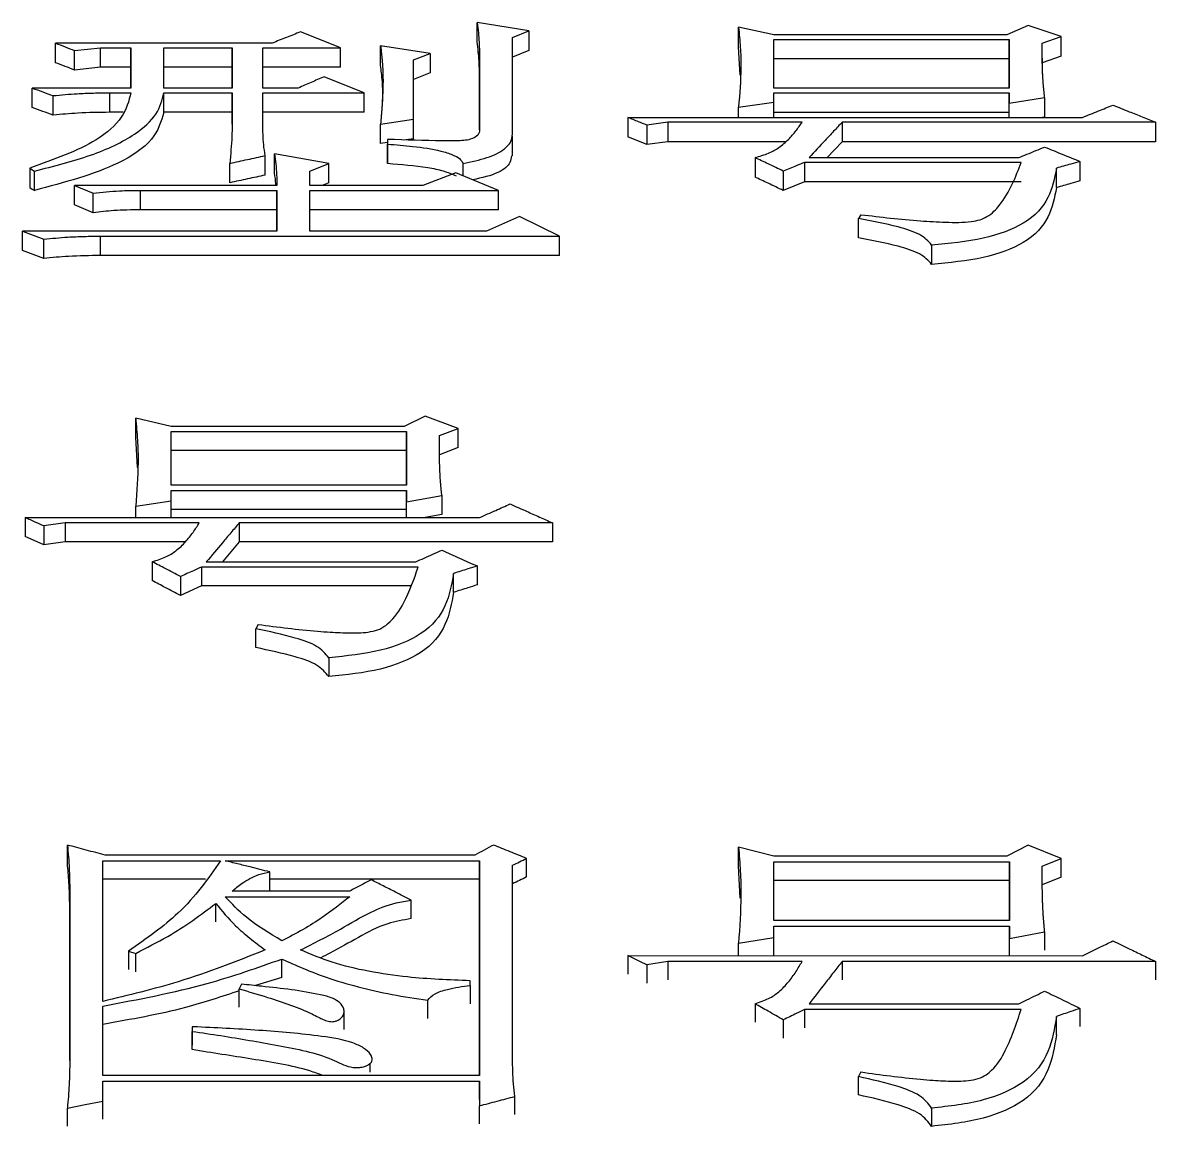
# Model space of a CAD drawing. Header units: millimetres. Extents: x 2371 to 4515, y 843 to 2359.
# Drawn here: x 2889.35 to 2894.55, y 2132.51 to 2137.58 of the extents above; entities that cross this region are included whole.
import ezdxf

# ---------------------------------------------------------------- set-up
doc = ezdxf.new("R2010")
doc.units = ezdxf.units.MM

msp = doc.modelspace()

# ---------------------------------------------------------------- linework, layer by layer
at = {"color": 7, "linetype": 'Continuous', "lineweight": 25}
for p, q in [((2891.6765, 2137.5401), (2891.4385, 2137.5784)), ((2891.4385, 2137.4883), (2891.4385, 2137.5784)), ((2891.6008, 2137.5102), (2891.6765, 2137.5401)), ((2891.6765, 2137.5401), (2891.6765, 2137.45)), ((2892.6392, 2137.467), (2892.6392, 2137.5571)), ((2892.8015, 2137.523), (2892.6392, 2137.5571)), ((2893.8724, 2137.5229), (2892.8015, 2137.523)), ((2893.9697, 2137.5656), (2893.8724, 2137.5229)), ((2894.1212, 2137.5144), (2893.9697, 2137.5656)), ((2894.0347, 2137.4845), (2894.1212, 2137.5144)), ((2894.1212, 2137.4244), (2894.1212, 2137.5144)), ((2890.4974, 2137.4846), (2889.5022, 2137.4846)), ((2889.5022, 2137.3946), (2889.5022, 2137.4846)), ((2889.7077, 2137.4632), (2889.8484, 2137.4632)), ((2889.7077, 2137.3732), (2889.7077, 2137.4632)), ((2889.8484, 2137.4632), (2889.8484, 2137.2779)), ((2889.8484, 2137.3732), (2889.8484, 2137.4632)), ((2889.9998, 2137.4632), (2890.3135, 2137.4632)), ((2889.9998, 2137.2779), (2889.9998, 2137.4632)), ((2890.3135, 2137.4632), (2890.3135, 2137.2779)), ((2890.3135, 2137.3732), (2890.3135, 2137.4632)), ((2890.4541, 2137.4632), (2890.8111, 2137.4632)), ((2890.4541, 2137.2779), (2890.4541, 2137.4632)), ((2890.8111, 2137.3732), (2890.8111, 2137.4632)), ((2890.995, 2137.3818), (2890.995, 2137.4717)), ((2891.2222, 2137.4374), (2890.995, 2137.4717)), ((2891.6008, 2137.0775), (2891.6008, 2137.5102)), ((2892.6471, 2137.3377), (2892.6392, 2137.467)), ((2892.8015, 2137.5016), (2893.8832, 2137.5016)), ((2892.8015, 2137.2779), (2892.8015, 2137.5016)), ((2893.8832, 2137.5016), (2893.8832, 2137.2778)), ((2893.8832, 2137.4116), (2893.8832, 2137.5016)), ((2894.0347, 2137.4652), (2894.0347, 2137.4845)), ((2889.5887, 2137.3604), (2889.5887, 2137.4503)), ((2891.1464, 2137.4074), (2891.2222, 2137.4374)), ((2891.2222, 2137.4374), (2891.2221, 2137.3475)), ((2891.4493, 2137.446), (2891.4493, 2137.0862)), ((2891.4493, 2137.3561), (2891.4493, 2137.446)), ((2891.6765, 2137.45), (2891.6008, 2137.4202)), ((2893.8832, 2137.4116), (2892.8015, 2137.4116)), ((2893.8832, 2137.2778), (2893.8832, 2137.4116)), ((2894.1212, 2137.4244), (2894.0346, 2137.3945)), ((2889.7077, 2137.3733), (2889.5887, 2137.3604)), ((2889.8484, 2137.3732), (2889.7077, 2137.3732)), ((2889.8484, 2137.2779), (2889.8484, 2137.3732)), ((2890.3135, 2137.3732), (2889.9998, 2137.3732)), ((2890.3135, 2137.2779), (2890.3135, 2137.3732)), ((2890.8111, 2137.3732), (2890.4541, 2137.3732)), ((2891.2221, 2137.3475), (2891.1464, 2137.3175)), ((2891.4493, 2137.0862), (2891.4493, 2137.3561)), ((2889.8484, 2137.2779), (2889.394, 2137.278)), ((2889.394, 2137.1883), (2889.394, 2137.278)), ((2889.751, 2137.2563), (2889.8483, 2137.2563)), ((2889.751, 2137.1666), (2889.751, 2137.2563)), ((2890.3135, 2137.2779), (2889.9998, 2137.2779)), ((2889.9998, 2137.2563), (2890.3135, 2137.2563)), ((2890.3135, 2137.2563), (2890.3135, 2137.1125)), ((2890.3135, 2137.1666), (2890.3135, 2137.2563)), ((2890.6164, 2137.2779), (2890.4541, 2137.2779)), ((2890.4541, 2137.2563), (2890.9193, 2137.2562)), ((2890.4541, 2137.1125), (2890.4541, 2137.2563)), ((2890.9193, 2137.1666), (2890.9193, 2137.2562)), ((2893.8832, 2137.2778), (2892.8015, 2137.2779)), ((2892.8015, 2137.2562), (2893.8832, 2137.2562)), ((2892.8015, 2137.2128), (2892.8015, 2137.2562)), ((2893.8832, 2137.2562), (2893.8832, 2137.2084)), ((2893.8832, 2137.1665), (2893.8832, 2137.2562)), ((2889.4914, 2137.1536), (2889.4914, 2137.2433)), ((2892.6392, 2137.191), (2892.8015, 2137.2128)), ((2892.8015, 2137.1431), (2892.8015, 2137.2128)), ((2893.8832, 2137.2084), (2894.0455, 2137.2345)), ((2893.8832, 2137.143), (2893.8832, 2137.2084)), ((2894.0455, 2137.2345), (2894.0455, 2137.1448)), ((2889.8126, 2137.1666), (2889.751, 2137.1666)), ((2890.3135, 2137.1666), (2889.9998, 2137.1666)), ((2890.3135, 2137.1124), (2890.3135, 2137.1666)), ((2890.9193, 2137.1666), (2890.4541, 2137.1666)), ((2892.6392, 2137.1431), (2892.6392, 2137.191)), ((2893.8832, 2137.1665), (2892.8015, 2137.1665)), ((2893.8832, 2137.143), (2893.8832, 2137.1665)), ((2890.995, 2137.1125), (2891.1464, 2137.1344)), ((2890.995, 2137.023), (2890.995, 2137.1125)), ((2891.1464, 2137.0449), (2891.1464, 2137.1344)), ((2892.1308, 2137.1431), (2894.2186, 2137.143)), ((2892.1308, 2137.1431), (2892.1308, 2137.0536)), ((2892.2174, 2137.1081), (2892.2173, 2137.0186)), ((2892.3147, 2137.1212), (2892.2174, 2137.1081)), ((2892.9313, 2137.1212), (2892.3147, 2137.1212)), ((2892.3147, 2137.1212), (2892.3147, 2137.0317)), ((2894.5539, 2137.1212), (2893.1152, 2137.1212)), ((2893.1152, 2137.1212), (2893.1152, 2137.0317)), ((2894.0455, 2137.1448), (2894.0341, 2137.143)), ((2894.5539, 2137.1212), (2894.5539, 2137.0317)), ((2891.6002, 2136.9669), (2891.6002, 2137.0563)), ((2892.2173, 2137.0186), (2892.1308, 2137.0536)), ((2891.0274, 2137.0277), (2890.995, 2137.023)), ((2891.0274, 2137.0424), (2891.0274, 2137.0204)), ((2891.0274, 2137.0424), (2891.0274, 2136.953)), ((2891.0274, 2136.9311), (2891.0274, 2137.0204)), ((2891.1464, 2137.0449), (2891.1131, 2137.0401)), ((2892.3147, 2137.0317), (2892.2173, 2137.0186)), ((2892.8557, 2137.0317), (2892.3147, 2137.0317)), ((2893.1152, 2137.0317), (2893.047, 2136.9587)), ((2894.5539, 2137.0317), (2893.1152, 2137.0317)), ((2890.4649, 2136.8783), (2890.4649, 2136.9676)), ((2890.757, 2136.9322), (2890.5082, 2136.9764)), ((2890.5082, 2136.8871), (2890.5082, 2136.9764)), ((2892.7149, 2136.9587), (2892.7149, 2136.8694)), ((2892.9637, 2136.9587), (2893.9265, 2136.9587)), ((2889.3832, 2136.9102), (2889.4049, 2136.8969)), ((2889.3832, 2136.9102), (2889.3832, 2136.821)), ((2890.3027, 2136.843), (2890.3027, 2136.9322)), ((2890.6705, 2136.8968), (2890.757, 2136.9322)), ((2890.6705, 2136.8303), (2890.6705, 2136.8968)), ((2890.757, 2136.843), (2890.757, 2136.9322)), ((2891.3736, 2136.8746), (2891.3736, 2136.9322)), ((2892.8448, 2136.8968), (2892.8448, 2136.8076)), ((2893.9373, 2136.9366), (2892.9421, 2136.9366)), ((2892.9421, 2136.9366), (2892.9421, 2136.8474)), ((2894.0995, 2136.8208), (2894.0996, 2136.91)), ((2894.2077, 2136.941), (2894.2077, 2136.8517)), ((2890.757, 2136.843), (2890.7259, 2136.8303)), ((2891.3412, 2136.888), (2891.1897, 2136.8303)), ((2891.5359, 2136.808), (2891.3412, 2136.888)), ((2892.9421, 2136.8474), (2892.8448, 2136.8076)), ((2893.9373, 2136.8473), (2892.9421, 2136.8474)), ((2889.5887, 2136.8303), (2889.6753, 2136.7947)), ((2890.519, 2136.8303), (2889.5887, 2136.8303)), ((2889.5887, 2136.7412), (2889.5887, 2136.8303)), ((2889.6753, 2136.7057), (2889.6753, 2136.7947)), ((2889.8916, 2136.8081), (2890.519, 2136.8081)), ((2889.8916, 2136.719), (2889.8916, 2136.8081)), ((2890.519, 2136.8081), (2890.519, 2136.6201)), ((2890.519, 2136.719), (2890.519, 2136.8081)), ((2891.1897, 2136.8303), (2890.6705, 2136.8303)), ((2890.6705, 2136.808), (2891.5359, 2136.808)), ((2890.6705, 2136.6201), (2890.6705, 2136.808)), ((2891.5359, 2136.719), (2891.5359, 2136.808)), ((2889.6753, 2136.7057), (2889.5887, 2136.7412)), ((2890.519, 2136.719), (2889.8916, 2136.719)), ((2890.519, 2136.6201), (2890.519, 2136.719)), ((2891.5359, 2136.719), (2890.6705, 2136.719)), ((2891.6332, 2136.6874), (2891.4818, 2136.6201)), ((2891.8171, 2136.5976), (2891.6332, 2136.6874)), ((2893.2017, 2136.6964), (2893.1909, 2136.6784)), ((2893.1909, 2136.5895), (2893.1909, 2136.6784)), ((2889.3508, 2136.5313), (2889.3508, 2136.6202)), ((2889.3508, 2136.6202), (2889.4481, 2136.5841)), ((2890.519, 2136.6201), (2889.3508, 2136.6202)), ((2889.4481, 2136.4954), (2889.4481, 2136.5841)), ((2889.7077, 2136.5089), (2889.7077, 2136.5977)), ((2889.7077, 2136.5977), (2891.8171, 2136.5976)), ((2891.4818, 2136.6201), (2890.6705, 2136.6201)), ((2891.8171, 2136.5088), (2891.8171, 2136.5976)), ((2889.4481, 2136.4954), (2889.3508, 2136.5313)), ((2893.5262, 2136.557), (2893.5262, 2136.4683)), ((2891.8171, 2136.5088), (2889.7077, 2136.5089)), ((2889.87, 2135.6741), (2889.87, 2135.7618)), ((2890.0323, 2135.7241), (2889.87, 2135.7618)), ((2891.2005, 2135.7711), (2891.1032, 2135.7241)), ((2891.352, 2135.7147), (2891.2005, 2135.7711)), ((2891.1032, 2135.7241), (2890.0323, 2135.7241)), ((2890.0323, 2135.7005), (2891.114, 2135.7005)), ((2890.0323, 2135.4538), (2890.0323, 2135.7005)), ((2891.114, 2135.7005), (2891.114, 2135.4538)), ((2891.114, 2135.6129), (2891.114, 2135.7005)), ((2891.2654, 2135.6816), (2891.352, 2135.7147)), ((2891.352, 2135.627), (2891.352, 2135.7147)), ((2889.8777, 2135.5348), (2889.87, 2135.6741)), ((2891.114, 2135.6129), (2890.0323, 2135.6129)), ((2891.114, 2135.4538), (2891.114, 2135.6129)), ((2891.352, 2135.627), (2891.2654, 2135.594)), ((2891.114, 2135.4538), (2890.0323, 2135.4538)), ((2889.87, 2135.3581), (2890.0323, 2135.3821)), ((2890.0323, 2135.4299), (2891.114, 2135.4299)), ((2890.0323, 2135.3821), (2890.0323, 2135.4299)), ((2890.0323, 2135.3053), (2890.0323, 2135.3821)), ((2891.114, 2135.4299), (2891.114, 2135.3773)), ((2891.114, 2135.3426), (2891.114, 2135.4299)), ((2891.114, 2135.3773), (2891.2763, 2135.406)), ((2891.2763, 2135.406), (2891.2763, 2135.3187)), ((2889.87, 2135.3053), (2889.87, 2135.3581)), ((2891.114, 2135.3426), (2890.0323, 2135.3426)), ((2891.114, 2135.3053), (2891.114, 2135.3773)), ((2891.114, 2135.3053), (2891.114, 2135.3426)), ((2889.3616, 2135.3053), (2891.4493, 2135.3053)), ((2889.3616, 2135.3053), (2889.3616, 2135.2182)), ((2889.5455, 2135.2813), (2889.4481, 2135.2668)), ((2890.1621, 2135.2812), (2889.5455, 2135.2813)), ((2889.5455, 2135.2813), (2889.5455, 2135.1942)), ((2891.7847, 2135.2812), (2890.346, 2135.2812)), ((2890.346, 2135.2812), (2890.346, 2135.1941)), ((2891.2763, 2135.3187), (2891.2001, 2135.3053)), ((2891.7847, 2135.2812), (2891.7847, 2135.1941)), ((2889.4481, 2135.2668), (2889.4481, 2135.1797)), ((2889.4481, 2135.1797), (2889.3616, 2135.2182)), ((2889.5455, 2135.1942), (2889.4481, 2135.1797)), ((2890.0987, 2135.1942), (2889.5455, 2135.1942)), ((2890.346, 2135.1941), (2890.2682, 2135.1024)), ((2891.7847, 2135.1941), (2890.346, 2135.1941)), ((2889.9457, 2135.1024), (2889.9457, 2135.0156)), ((2891.1681, 2135.0781), (2890.1729, 2135.0782)), ((2890.1729, 2135.0782), (2890.1729, 2134.9913)), ((2890.1945, 2135.1024), (2891.1573, 2135.1024)), ((2891.4385, 2135.083), (2891.4385, 2134.9962)), ((2890.0756, 2135.0344), (2890.0756, 2134.9476)), ((2891.3303, 2134.9622), (2891.3303, 2135.049)), ((2890.1729, 2134.9913), (2890.0756, 2134.9476)), ((2891.1324, 2134.9913), (2890.1729, 2134.9913)), ((2890.4325, 2134.8142), (2890.4217, 2134.7946)), ((2890.4217, 2134.7081), (2890.4217, 2134.7946)), ((2890.757, 2134.6613), (2890.757, 2134.575)), ((2889.5563, 2133.7162), (2889.5563, 2133.8013)), ((2892.6393, 2133.7059), (2892.6393, 2133.791)), ((2892.8015, 2133.7499), (2892.6393, 2133.791)), ((2893.9698, 2133.8013), (2893.8724, 2133.7499)), ((2894.1212, 2133.7396), (2893.9698, 2133.8013)), ((2889.7186, 2133.7294), (2890.2595, 2133.7294)), ((2889.7186, 2133.0831), (2889.7186, 2133.7294)), ((2891.4277, 2133.7551), (2889.7294, 2133.7551)), ((2890.2811, 2133.7294), (2891.4494, 2133.7293)), ((2891.4494, 2133.7293), (2891.4494, 2132.7431)), ((2891.4494, 2133.6443), (2891.4494, 2133.7293)), ((2891.6657, 2133.6546), (2891.6657, 2133.7396)), ((2893.8724, 2133.7499), (2892.8015, 2133.7499)), ((2892.8015, 2133.7242), (2893.8833, 2133.7242)), ((2892.8015, 2133.4551), (2892.8015, 2133.7242)), ((2893.8833, 2133.7242), (2893.8833, 2133.455)), ((2893.8833, 2133.6391), (2893.8833, 2133.7242)), ((2894.0347, 2133.7036), (2894.1212, 2133.7396)), ((2894.1212, 2133.6545), (2894.1212, 2133.7396)), ((2891.6008, 2132.8391), (2891.6008, 2133.7087)), ((2892.6468, 2133.5573), (2892.6393, 2133.7059)), ((2890.1905, 2133.6443), (2889.7186, 2133.6443)), ((2891.4494, 2133.6443), (2890.4866, 2133.6443)), ((2891.4494, 2132.7431), (2891.4494, 2133.6443)), ((2893.8833, 2133.6391), (2892.8015, 2133.6391)), ((2893.8833, 2133.455), (2893.8833, 2133.6391)), ((2894.1212, 2133.6545), (2894.0347, 2133.6185)), ((2889.5672, 2133.6056), (2889.5672, 2132.8125)), ((2889.5672, 2133.5207), (2889.5672, 2133.6056)), ((2890.2811, 2133.5641), (2890.8544, 2133.5641)), ((2890.8544, 2133.59), (2890.3136, 2133.59)), ((2889.5672, 2132.8123), (2889.5672, 2133.5206)), ((2890.2378, 2133.4482), (2890.2378, 2133.533)), ((2891.136, 2133.4636), (2891.136, 2133.5484)), ((2893.8833, 2133.455), (2892.8015, 2133.4551)), ((2892.8015, 2133.429), (2893.8833, 2133.429)), ((2892.8015, 2133.3769), (2892.8015, 2133.429)), ((2893.8833, 2133.429), (2893.8833, 2133.3716)), ((2893.8833, 2133.3444), (2893.8833, 2133.429)), ((2892.6393, 2133.3508), (2892.8015, 2133.3769)), ((2892.8015, 2133.2933), (2892.8015, 2133.3769)), ((2893.8833, 2133.3716), (2894.0455, 2133.4029)), ((2893.8833, 2133.2932), (2893.8833, 2133.3716)), ((2894.0455, 2133.4029), (2894.0455, 2133.3183)), ((2889.8375, 2133.3143), (2889.87, 2133.3038)), ((2889.8375, 2133.3143), (2889.8375, 2133.2297)), ((2889.87, 2133.2193), (2889.87, 2133.3038)), ((2892.6393, 2133.2933), (2892.6393, 2133.3508)), ((2890.5406, 2133.1932), (2890.5406, 2133.2776)), ((2892.1309, 2133.2933), (2894.2186, 2133.2932)), ((2892.1309, 2133.2933), (2892.1309, 2133.2088)), ((2892.3148, 2133.2671), (2892.2174, 2133.2513)), ((2892.2174, 2133.2513), (2892.2174, 2133.1669)), ((2892.9313, 2133.2671), (2892.3148, 2133.2671)), ((2892.3148, 2133.2671), (2892.3148, 2133.1827)), ((2894.5539, 2133.267), (2893.1152, 2133.2671)), ((2893.1152, 2133.2671), (2893.1152, 2133.1826)), ((2894.5539, 2133.267), (2894.5539, 2133.1826)), ((2890.3568, 2133.1621), (2890.346, 2133.141)), ((2890.5406, 2133.1932), (2890.4203, 2133.1556)), ((2891.4061, 2133.1568), (2891.4061, 2133.1778)), ((2891.4061, 2133.1568), (2891.4061, 2133.0725)), ((2889.7186, 2132.7431), (2889.7186, 2133.062)), ((2890.8276, 2132.9548), (2890.8276, 2133.0394)), ((2891.2114, 2133.0041), (2891.2114, 2133.0883)), ((2892.715, 2133.0724), (2892.715, 2132.9882)), ((2893.9374, 2133.046), (2892.9422, 2133.046)), ((2892.9422, 2133.046), (2892.9422, 2132.9619)), ((2892.9638, 2133.0724), (2893.9265, 2133.0724)), ((2894.2078, 2133.0513), (2894.2078, 2132.9672)), ((2892.8448, 2132.9984), (2892.8448, 2132.9144)), ((2894.0996, 2132.9301), (2894.0996, 2133.0143)), ((2890.1297, 2132.9666), (2890.1297, 2132.8826)), ((2890.1297, 2132.9666), (2890.1297, 2132.9456)), ((2890.1297, 2132.8616), (2890.1297, 2132.9456)), ((2890.9471, 2132.8411), (2890.9471, 2132.8421)), ((2890.9471, 2132.7578), (2890.9471, 2132.7995)), ((2891.4494, 2132.7431), (2889.7186, 2132.7431)), ((2893.2018, 2132.7591), (2893.191, 2132.7377)), ((2893.191, 2132.6539), (2893.191, 2132.7377)), ((2889.7186, 2132.7164), (2891.4494, 2132.7164)), ((2889.7186, 2132.6253), (2889.7186, 2132.7164)), ((2891.4494, 2132.6327), (2891.4494, 2132.7164)), ((2891.4494, 2132.7164), (2891.4494, 2132.6038)), ((2889.7186, 2132.5418), (2889.7186, 2132.6253)), ((2891.6116, 2132.5632), (2891.6116, 2132.6467)), ((2889.5563, 2132.5096), (2889.5564, 2132.5931)), ((2891.4494, 2132.5203), (2891.4494, 2132.6038)), ((2893.5263, 2132.593), (2893.5263, 2132.5094))]:
    msp.add_line(p, q, dxfattribs=at)
at = {"color": 7, "linetype": 'Continuous', "lineweight": 25, "flags": 128}
for points in [[(2889.5887, 2137.4503), (2889.6482, 2137.4567), (2889.7077, 2137.4632)], [(2889.9998, 2137.1666), (2889.9998, 2137.1985), (2889.9998, 2137.2563)], [(2889.4048, 2136.8077), (2889.4048, 2136.8408), (2889.4048, 2136.8688), (2889.4049, 2136.8969)], [(2889.3832, 2136.821), (2889.394, 2136.8143), (2889.4048, 2136.8077)], [(2890.4866, 2133.5928), (2890.4866, 2133.6353), (2890.4866, 2133.6778)], [(2890.346, 2133.0567), (2890.346, 2133.0915), (2890.346, 2133.1163), (2890.346, 2133.141)], [(2889.5564, 2132.5931), (2889.6375, 2132.6092), (2889.7186, 2132.6253)]]:
    msp.add_lwpolyline(points, dxfattribs=at)
at = {"color": 7, "linetype": 'Continuous', "lineweight": 25}
for points, knots in [([(2891.4385, 2137.5784), (2891.4406, 2137.563), (2891.4446, 2137.5334), (2891.4478, 2137.4892), (2891.4488, 2137.4604), (2891.4493, 2137.446)], [0, 0, 0, 0, 0.349386, 0.674644, 1, 1, 1, 1]), ([(2890.6272, 2137.5358), (2890.6056, 2137.5273), (2890.5623, 2137.5102), (2890.519, 2137.4931), (2890.4974, 2137.4846)], [0, 0, 0, 0, 0.499996, 1, 1, 1, 1]), ([(2890.8111, 2137.4632), (2890.7804, 2137.4753), (2890.7191, 2137.4995), (2890.6578, 2137.5237), (2890.6272, 2137.5358)], [0, 0, 0, 0, 0.5, 1, 1, 1, 1]), ([(2892.6392, 2137.5571), (2892.6423, 2137.5266), (2892.6483, 2137.4657), (2892.6524, 2137.344), (2892.6445, 2137.252), (2892.6392, 2137.191)], [0, 0, 0, 0, 0.252085, 0.504198, 1, 1, 1, 1]), ([(2889.5022, 2137.4846), (2889.5166, 2137.4789), (2889.5455, 2137.4675), (2889.5743, 2137.456), (2889.5887, 2137.4503)], [0, 0, 0, 0, 0.4999989, 1, 1, 1, 1]), ([(2890.995, 2137.4717), (2890.9953, 2137.4689), (2890.996, 2137.4633), (2890.9969, 2137.4549), (2890.9979, 2137.4465), (2890.9988, 2137.4381), (2890.9997, 2137.4297), (2891.0006, 2137.4213), (2891.0012, 2137.4143), (2891.0019, 2137.4073), (2891.0025, 2137.4003), (2891.0038, 2137.3834), (2891.006, 2137.3468), (2891.0064, 2137.3016), (2891.0051, 2137.262), (2891.0042, 2137.2421), (2891.0037, 2137.2308), (2891.0031, 2137.2194), (2891.0023, 2137.2052), (2891.0012, 2137.191), (2891.0003, 2137.1796), (2890.9996, 2137.171), (2890.999, 2137.1625), (2890.9985, 2137.1554), (2890.998, 2137.1497), (2890.9977, 2137.1454), (2890.9974, 2137.1411), (2890.997, 2137.1368), (2890.9967, 2137.1325), (2890.9964, 2137.1283), (2890.996, 2137.124), (2890.9957, 2137.1204), (2890.9954, 2137.1166), (2890.9952, 2137.1142), (2890.995, 2137.1125)], [0, 0, 0, 0, 0.023618, 0.047236, 0.070855, 0.094473, 0.118091, 0.141709, 0.165327, 0.177136, 0.200755, 0.224373, 0.318848, 0.507812, 0.602286, 0.649522, 0.67314, 0.696758, 0.743995, 0.791231, 0.81485, 0.838468, 0.862086, 0.885704, 0.897513, 0.909322, 0.921131, 0.932941, 0.94475, 0.956559, 0.968368, 0.980177, 0.986081, 1, 1, 1, 1]), ([(2891.4493, 2137.3561), (2891.4488, 2137.3716), (2891.4477, 2137.4014), (2891.4443, 2137.4455), (2891.4404, 2137.474), (2891.4385, 2137.4883)], [0, 0, 0, 0, 0.349838, 0.674851, 1, 1, 1, 1]), ([(2894.0455, 2137.2345), (2894.0453, 2137.2365), (2894.0448, 2137.2407), (2894.0441, 2137.2469), (2894.0435, 2137.2531), (2894.0428, 2137.2594), (2894.0422, 2137.2656), (2894.0416, 2137.2718), (2894.0411, 2137.277), (2894.0406, 2137.2822), (2894.0401, 2137.2873), (2894.0395, 2137.2935), (2894.0389, 2137.3018), (2894.0382, 2137.3101), (2894.0377, 2137.3184), (2894.0373, 2137.3246), (2894.0368, 2137.3328), (2894.0364, 2137.3411), (2894.036, 2137.3493), (2894.0358, 2137.3555), (2894.0355, 2137.3638), (2894.0352, 2137.372), (2894.035, 2137.3803), (2894.0349, 2137.3885), (2894.0347, 2137.3967), (2894.0346, 2137.405), (2894.0346, 2137.4111), (2894.0345, 2137.4173), (2894.0345, 2137.4235), (2894.0345, 2137.4286), (2894.0345, 2137.4327), (2894.0345, 2137.4368), (2894.0345, 2137.4409), (2894.0345, 2137.445), (2894.0345, 2137.4481), (2894.0345, 2137.4512), (2894.0345, 2137.4553), (2894.0345, 2137.4594), (2894.0345, 2137.4635), (2894.0346, 2137.4676), (2894.0346, 2137.4717), (2894.0346, 2137.4758), (2894.0346, 2137.4797), (2894.0346, 2137.4826), (2894.0347, 2137.4845)], [0, 0, 0, 0, 0.024742, 0.049483, 0.074225, 0.098967, 0.123709, 0.14845, 0.173192, 0.185563, 0.210305, 0.235047, 0.259788, 0.309272, 0.334014, 0.358756, 0.383497, 0.432981, 0.457723, 0.482464, 0.507206, 0.55669, 0.581432, 0.606173, 0.655657, 0.680399, 0.70514, 0.729882, 0.754624, 0.779366, 0.791736, 0.804107, 0.828849, 0.84122, 0.853591, 0.865962, 0.878333, 0.903074, 0.915445, 0.927816, 0.952558, 0.964929, 0.9773, 1, 1, 1, 1]), ([(2894.0373, 2137.3235), (2894.0365, 2137.3411), (2894.0347, 2137.3809), (2894.0347, 2137.4357), (2894.0347, 2137.4663)], [0, 0, 0, 0, 0.441321, 1, 1, 1, 1]), ([(2889.5887, 2137.3604), (2889.5743, 2137.3661), (2889.5455, 2137.3775), (2889.5166, 2137.3889), (2889.5022, 2137.3946)], [0, 0, 0, 0, 0.500003, 1, 1, 1, 1]), ([(2891.0024, 2137.312), (2891.0023, 2137.3122), (2891.0007, 2137.3355), (2890.9978, 2137.3588), (2890.995, 2137.3818)], [0, 0, 0, 0, 0.008247, 1, 1, 1, 1]), ([(2891.1464, 2137.1344), (2891.1464, 2137.1753), (2891.1464, 2137.2669), (2891.1464, 2137.3574), (2891.1464, 2137.4074)], [0, 0, 0, 0, 0.4472261, 1, 1, 1, 1]), ([(2890.7354, 2137.3298), (2890.7155, 2137.3212), (2890.6759, 2137.3039), (2890.6362, 2137.2866), (2890.6164, 2137.2779)], [0, 0, 0, 0, 0.499996, 1, 1, 1, 1]), ([(2890.9193, 2137.2562), (2890.8886, 2137.2685), (2890.8273, 2137.2931), (2890.766, 2137.3176), (2890.7354, 2137.3298)], [0, 0, 0, 0, 0.5, 1, 1, 1, 1]), ([(2891.0014, 2137.3242), (2891.0014, 2137.3242), (2891.0012, 2137.3252), (2891.004, 2137.2644), (2891.0041, 2137.2464), (2891.0041, 2137.2437)], [0, 0, 0, 0, 0.007849, 0.849098, 1, 1, 1, 1]), ([(2889.8483, 2137.2563), (2889.8383, 2137.2185), (2889.8181, 2137.1424), (2889.6744, 2137.0141), (2889.4944, 2136.9499), (2889.3832, 2136.9102)], [0, 0, 0, 0, 0.273464, 0.551009, 1, 1, 1, 1]), ([(2889.394, 2137.278), (2889.4103, 2137.2722), (2889.4427, 2137.2606), (2889.4752, 2137.249), (2889.4914, 2137.2433)], [0, 0, 0, 0, 0.499998, 1, 1, 1, 1]), ([(2889.4049, 2136.8969), (2889.4939, 2136.9192), (2889.6696, 2136.9633), (2889.8626, 2137.055), (2889.975, 2137.1565), (2889.9916, 2137.2232), (2889.9998, 2137.2563)], [0, 0, 0, 0, 0.289657, 0.571456, 0.787204, 1, 1, 1, 1]), ([(2889.4914, 2137.2433), (2889.5278, 2137.2466), (2889.5887, 2137.2523), (2889.6758, 2137.2557), (2889.7259, 2137.2561), (2889.751, 2137.2563)], [0, 0, 0, 0, 0.426096, 0.71242, 1, 1, 1, 1]), ([(2891.0041, 2137.2547), (2891.004, 2137.2507), (2891.0039, 2137.2382), (2891.0026, 2137.2138), (2891.0017, 2137.1972)], [0, 0, 0, 0, 0.322479, 1, 1, 1, 1]), ([(2889.4914, 2137.1536), (2889.4752, 2137.1594), (2889.4427, 2137.171), (2889.4103, 2137.1825), (2889.394, 2137.1883)], [0, 0, 0, 0, 0.500004, 1, 1, 1, 1]), ([(2889.9998, 2137.1666), (2889.9873, 2137.1245), (2889.962, 2137.0395), (2889.7645, 2136.9033), (2889.5424, 2136.8443), (2889.4048, 2136.8077)], [0, 0, 0, 0, 0.27123, 0.548484, 1, 1, 1, 1]), ([(2889.751, 2137.1666), (2889.702, 2137.1661), (2889.6145, 2137.1651), (2889.529, 2137.1571), (2889.4914, 2137.1536)], [0, 0, 0, 0, 0.560746, 1, 1, 1, 1]), ([(2894.2186, 2137.143), (2894.231, 2137.1481), (2894.256, 2137.1581), (2894.3029, 2137.177), (2894.3373, 2137.1909), (2894.3592, 2137.1997)], [0, 0, 0, 0, 0.266245, 0.532491, 1, 1, 1, 1]), ([(2894.3592, 2137.1997), (2894.3841, 2137.1896), (2894.4291, 2137.1716), (2894.494, 2137.1454), (2894.5339, 2137.1292), (2894.5539, 2137.1212)], [0, 0, 0, 0, 0.384573, 0.692287, 1, 1, 1, 1]), ([(2890.3135, 2137.1125), (2890.3131, 2137.0933), (2890.3122, 2137.0537), (2890.3077, 2136.9936), (2890.3043, 2136.9527), (2890.3027, 2136.9322)], [0, 0, 0, 0, 0.321579, 0.660777, 1, 1, 1, 1]), ([(2890.4649, 2136.9676), (2890.4623, 2136.9841), (2890.4572, 2137.0166), (2890.4546, 2137.0649), (2890.4543, 2137.0967), (2890.4541, 2137.1125)], [0, 0, 0, 0, 0.341779, 0.670798, 1, 1, 1, 1]), ([(2892.2174, 2137.1081), (2892.205, 2137.1131), (2892.1844, 2137.1214), (2892.1555, 2137.1331), (2892.1391, 2137.1397), (2892.1308, 2137.1431)], [0, 0, 0, 0, 0.42836, 0.71418, 1, 1, 1, 1]), ([(2892.7149, 2136.9587), (2892.7366, 2136.9648), (2892.7794, 2136.977), (2892.8299, 2137.0067), (2892.8692, 2137.0419), (2892.9038, 2137.0812), (2892.9221, 2137.1079), (2892.9313, 2137.1212)], [0, 0, 0, 0, 0.176065, 0.348002, 0.566634, 0.783694, 1, 1, 1, 1]), ([(2893.1152, 2137.1212), (2893.1022, 2137.1073), (2893.0762, 2137.0796), (2893.0258, 2137.0255), (2892.9883, 2136.9851), (2892.9637, 2136.9587)], [0, 0, 0, 0, 0.257226, 0.514452, 1, 1, 1, 1]), ([(2891.4493, 2137.0862), (2891.4485, 2137.078), (2891.4468, 2137.0614), (2891.4081, 2137.0386), (2891.3434, 2137.0345), (2891.2175, 2137.0364), (2891.1115, 2137.0397), (2891.0274, 2137.0424)], [0, 0, 0, 0, 0.110716, 0.223974, 0.35482, 0.487804, 1, 1, 1, 1]), ([(2891.3736, 2136.9322), (2891.4118, 2136.9398), (2891.4867, 2136.9547), (2891.5647, 2136.9932), (2891.6001, 2137.0365), (2891.6005, 2137.0639), (2891.6008, 2137.0775)], [0, 0, 0, 0, 0.291536, 0.572529, 0.787239, 1, 1, 1, 1]), ([(2891.0274, 2137.0204), (2891.0661, 2137.0174), (2891.1498, 2137.0109), (2891.2529, 2136.9954), (2891.3231, 2136.974), (2891.361, 2136.9546), (2891.3694, 2136.9397), (2891.3736, 2136.9322)], [0, 0, 0, 0, 0.279047, 0.604417, 0.761098, 0.879545, 1, 1, 1, 1]), ([(2893.9265, 2136.9587), (2893.939, 2136.9638), (2893.965, 2136.9744), (2894.0047, 2136.9905), (2894.0319, 2137.0016), (2894.0455, 2137.0071)], [0, 0, 0, 0, 0.314653, 0.657326, 1, 1, 1, 1]), ([(2894.0455, 2137.0071), (2894.0725, 2136.9961), (2894.1266, 2136.9741), (2894.1807, 2136.952), (2894.2077, 2136.941)], [0, 0, 0, 0, 0.499999, 1, 1, 1, 1]), ([(2890.3027, 2136.9322), (2890.3297, 2136.9381), (2890.3838, 2136.9499), (2890.4379, 2136.9617), (2890.4649, 2136.9676)], [0, 0, 0, 0, 0.4999993, 1, 1, 1, 1]), ([(2890.5082, 2136.9764), (2890.5102, 2136.9608), (2890.5144, 2136.9288), (2890.5176, 2136.8801), (2890.5186, 2136.8469), (2890.519, 2136.8303)], [0, 0, 0, 0, 0.3204463, 0.660167, 1, 1, 1, 1]), ([(2891.0274, 2136.953), (2891.0274, 2136.9489), (2891.0274, 2136.9416), (2891.0274, 2136.9343), (2891.0274, 2136.9311)], [0, 0, 0, 0, 0.56, 1, 1, 1, 1]), ([(2891.596, 2136.967), (2891.5949, 2136.9569), (2891.5921, 2136.9292), (2891.538, 2136.8834), (2891.4605, 2136.8658), (2891.4185, 2136.8562)], [0, 0, 0, 0, 0.210203, 0.572203, 1, 1, 1, 1]), ([(2892.8448, 2136.8968), (2892.8332, 2136.9023), (2892.81, 2136.9134), (2892.7668, 2136.934), (2892.7351, 2136.9491), (2892.7149, 2136.9587)], [0, 0, 0, 0, 0.267463, 0.534927, 1, 1, 1, 1]), ([(2891.3437, 2136.8735), (2891.3248, 2136.8816), (2891.2865, 2136.8979), (2891.1783, 2136.9185), (2891.0898, 2136.9258), (2891.0274, 2136.9311)], [0, 0, 0, 0, 0.223203, 0.452536, 1, 1, 1, 1]), ([(2892.9421, 2136.9366), (2892.9296, 2136.9315), (2892.9072, 2136.9223), (2892.8747, 2136.9091), (2892.8547, 2136.9009), (2892.8448, 2136.8968)], [0, 0, 0, 0, 0.384577, 0.692288, 1, 1, 1, 1]), ([(2893.2017, 2136.6964), (2893.2925, 2136.6857), (2893.4212, 2136.6707), (2893.5908, 2136.661), (2893.6857, 2136.6598), (2893.7503, 2136.6722), (2893.8, 2136.6963), (2893.8803, 2136.7845), (2893.9123, 2136.8698), (2893.9373, 2136.9366)], [0, 0, 0, 0, 0.238484, 0.337767, 0.43778, 0.475122, 0.512592, 0.618725, 1, 1, 1, 1]), ([(2894.0996, 2136.91), (2894.0814, 2136.8178), (2894.0559, 2136.688), (2893.7667, 2136.5793), (2893.6076, 2136.5645), (2893.5262, 2136.557)], [0, 0, 0, 0, 0.544628, 0.767125, 1, 1, 1, 1]), ([(2894.2077, 2136.941), (2894.1937, 2136.937), (2894.1686, 2136.9298), (2894.1325, 2136.9195), (2894.1105, 2136.9132), (2894.0996, 2136.91)], [0, 0, 0, 0, 0.39043, 0.695215, 1, 1, 1, 1]), ([(2890.4649, 2136.8783), (2890.4379, 2136.8724), (2890.3838, 2136.8607), (2890.3297, 2136.8489), (2890.3027, 2136.843)], [0, 0, 0, 0, 0.5, 1, 1, 1, 1]), ([(2890.5146, 2136.8303), (2890.5144, 2136.8328), (2890.5132, 2136.8518), (2890.5105, 2136.8707), (2890.5082, 2136.8871)], [0, 0, 0, 0, 0.130167, 1, 1, 1, 1]), ([(2892.8448, 2136.8076), (2892.8332, 2136.8131), (2892.81, 2136.8242), (2892.7667, 2136.8448), (2892.735, 2136.8599), (2892.7149, 2136.8694)], [0, 0, 0, 0, 0.267647, 0.535294, 1, 1, 1, 1]), ([(2894.2077, 2136.8517), (2894.1937, 2136.8477), (2894.1686, 2136.8406), (2894.1325, 2136.8303), (2894.1105, 2136.824), (2894.0996, 2136.8208)], [0, 0, 0, 0, 0.390574, 0.695287, 1, 1, 1, 1]), ([(2889.6753, 2136.7947), (2889.715, 2136.7991), (2889.7862, 2136.8071), (2889.8593, 2136.8078), (2889.8916, 2136.8081)], [0, 0, 0, 0, 0.558835, 1, 1, 1, 1]), ([(2894.0996, 2136.8208), (2894.0814, 2136.7288), (2894.0558, 2136.599), (2893.7666, 2136.4905), (2893.6076, 2136.4758), (2893.5262, 2136.4683)], [0, 0, 0, 0, 0.544404, 0.766963, 1, 1, 1, 1]), ([(2889.8916, 2136.719), (2889.8505, 2136.7185), (2889.7773, 2136.7175), (2889.7064, 2136.7093), (2889.6753, 2136.7057)], [0, 0, 0, 0, 0.561086, 1, 1, 1, 1]), ([(2893.5262, 2136.557), (2893.5106, 2136.5741), (2893.4786, 2136.6092), (2893.3511, 2136.6479), (2893.252, 2136.6668), (2893.1909, 2136.6784)], [0, 0, 0, 0, 0.267599, 0.548584, 1, 1, 1, 1]), ([(2889.4481, 2136.5841), (2889.4846, 2136.5877), (2889.5455, 2136.5935), (2889.6325, 2136.5971), (2889.6826, 2136.5975), (2889.7077, 2136.5977)], [0, 0, 0, 0, 0.426056, 0.7124, 1, 1, 1, 1]), ([(2893.5262, 2136.4683), (2893.5106, 2136.4853), (2893.4786, 2136.5204), (2893.3511, 2136.5591), (2893.252, 2136.5779), (2893.1909, 2136.5895)], [0, 0, 0, 0, 0.267465, 0.548457, 1, 1, 1, 1]), ([(2889.7077, 2136.5089), (2889.6587, 2136.5083), (2889.5712, 2136.5073), (2889.4857, 2136.499), (2889.4481, 2136.4954)], [0, 0, 0, 0, 0.560746, 1, 1, 1, 1]), ([(2889.87, 2135.7618), (2889.873, 2135.7282), (2889.8791, 2135.6609), (2889.8832, 2135.5266), (2889.8753, 2135.4253), (2889.87, 2135.3581)], [0, 0, 0, 0, 0.2520851, 0.5041975, 1, 1, 1, 1]), ([(2891.2763, 2135.406), (2891.276, 2135.4083), (2891.2756, 2135.4128), (2891.2749, 2135.4197), (2891.2743, 2135.4265), (2891.2736, 2135.4334), (2891.273, 2135.4403), (2891.2724, 2135.4471), (2891.2719, 2135.4528), (2891.2714, 2135.4585), (2891.2709, 2135.4642), (2891.2703, 2135.4711), (2891.2697, 2135.4802), (2891.269, 2135.4893), (2891.2685, 2135.4984), (2891.2681, 2135.5052), (2891.2676, 2135.5144), (2891.2672, 2135.5235), (2891.2668, 2135.5326), (2891.2666, 2135.5394), (2891.2663, 2135.5485), (2891.266, 2135.5576), (2891.2658, 2135.5667), (2891.2657, 2135.5758), (2891.2655, 2135.5848), (2891.2654, 2135.5939), (2891.2654, 2135.6007), (2891.2653, 2135.6075), (2891.2653, 2135.6143), (2891.2653, 2135.62), (2891.2653, 2135.6245), (2891.2653, 2135.629), (2891.2653, 2135.6336), (2891.2653, 2135.6381), (2891.2653, 2135.6415), (2891.2653, 2135.6449), (2891.2653, 2135.6494), (2891.2653, 2135.6539), (2891.2653, 2135.6585), (2891.2654, 2135.663), (2891.2654, 2135.6675), (2891.2654, 2135.672), (2891.2654, 2135.6764), (2891.2654, 2135.6796), (2891.2654, 2135.6816)], [0, 0, 0, 0, 0.024742, 0.049483, 0.074225, 0.098967, 0.123709, 0.14845, 0.173192, 0.185563, 0.210305, 0.235047, 0.259788, 0.309272, 0.334014, 0.358756, 0.383497, 0.432981, 0.457723, 0.482464, 0.507206, 0.55669, 0.581431, 0.606173, 0.655657, 0.680399, 0.70514, 0.729882, 0.754624, 0.779366, 0.791736, 0.804107, 0.828849, 0.84122, 0.853591, 0.865962, 0.878333, 0.903074, 0.915445, 0.927816, 0.952558, 0.964929, 0.9773, 1, 1, 1, 1]), ([(2891.4493, 2135.3053), (2891.4618, 2135.3108), (2891.4868, 2135.3219), (2891.5337, 2135.3427), (2891.5681, 2135.3579), (2891.59, 2135.3677)], [0, 0, 0, 0, 0.2662451, 0.5324905, 1, 1, 1, 1]), ([(2891.59, 2135.3677), (2891.6149, 2135.3566), (2891.6599, 2135.3367), (2891.7248, 2135.3079), (2891.7647, 2135.2901), (2891.7847, 2135.2812)], [0, 0, 0, 0, 0.384573, 0.692287, 1, 1, 1, 1]), ([(2889.4481, 2135.2668), (2889.4358, 2135.2723), (2889.4152, 2135.2815), (2889.3863, 2135.2943), (2889.3699, 2135.3016), (2889.3616, 2135.3053)], [0, 0, 0, 0, 0.42836, 0.71418, 1, 1, 1, 1]), ([(2889.9457, 2135.1024), (2889.9674, 2135.1092), (2890.0102, 2135.1226), (2890.0607, 2135.1552), (2890.1, 2135.1939), (2890.1346, 2135.2372), (2890.1529, 2135.2666), (2890.1621, 2135.2812)], [0, 0, 0, 0, 0.176065, 0.348002, 0.566634, 0.783694, 1, 1, 1, 1]), ([(2890.346, 2135.2812), (2890.333, 2135.266), (2890.307, 2135.2354), (2890.2565, 2135.1759), (2890.2191, 2135.1315), (2890.1945, 2135.1024)], [0, 0, 0, 0, 0.257226, 0.514452, 1, 1, 1, 1]), ([(2891.1573, 2135.1024), (2891.1698, 2135.108), (2891.1958, 2135.1197), (2891.2355, 2135.1375), (2891.2627, 2135.1496), (2891.2763, 2135.1557)], [0, 0, 0, 0, 0.314653, 0.657326, 1, 1, 1, 1]), ([(2891.2763, 2135.1557), (2891.3033, 2135.1436), (2891.3574, 2135.1194), (2891.4115, 2135.0951), (2891.4385, 2135.083)], [0, 0, 0, 0, 0.499999, 1, 1, 1, 1]), ([(2890.0756, 2135.0344), (2890.064, 2135.0405), (2890.0408, 2135.0526), (2889.9976, 2135.0753), (2889.9659, 2135.0919), (2889.9457, 2135.1024)], [0, 0, 0, 0, 0.267463, 0.534927, 1, 1, 1, 1]), ([(2890.1729, 2135.0782), (2890.1604, 2135.0725), (2890.138, 2135.0625), (2890.1055, 2135.0479), (2890.0855, 2135.0389), (2890.0756, 2135.0344)], [0, 0, 0, 0, 0.384577, 0.692287, 1, 1, 1, 1]), ([(2890.4325, 2134.8142), (2890.5231, 2134.8026), (2890.6325, 2134.7886), (2890.7751, 2134.7782), (2890.8561, 2134.7745), (2890.9364, 2134.7764), (2890.9963, 2134.7932), (2891.0564, 2134.8371), (2891.1167, 2134.9342), (2891.1484, 2135.0229), (2891.1681, 2135.0781)], [0, 0, 0, 0, 0.23813, 0.287988, 0.366961, 0.446683, 0.487555, 0.537237, 0.712015, 1, 1, 1, 1]), ([(2891.4385, 2135.083), (2891.4245, 2135.0786), (2891.3994, 2135.0707), (2891.3633, 2135.0593), (2891.3413, 2135.0524), (2891.3304, 2135.049)], [0, 0, 0, 0, 0.39043, 0.695215, 1, 1, 1, 1]), ([(2891.3303, 2135.049), (2891.3122, 2134.9477), (2891.2867, 2134.805), (2890.9975, 2134.6857), (2890.8384, 2134.6696), (2890.757, 2134.6613)], [0, 0, 0, 0, 0.544628, 0.767125, 1, 1, 1, 1]), ([(2890.0756, 2134.9476), (2890.064, 2134.9537), (2890.0408, 2134.9658), (2889.9975, 2134.9885), (2889.9658, 2135.0051), (2889.9457, 2135.0156)], [0, 0, 0, 0, 0.2676466, 0.5352935, 1, 1, 1, 1]), ([(2891.4385, 2134.9962), (2891.4244, 2134.9917), (2891.3994, 2134.9839), (2891.3633, 2134.9725), (2891.3413, 2134.9656), (2891.3304, 2134.9622)], [0, 0, 0, 0, 0.390574, 0.695287, 1, 1, 1, 1]), ([(2891.3303, 2134.9622), (2891.3122, 2134.861), (2891.2866, 2134.7185), (2890.9974, 2134.5994), (2890.8384, 2134.5833), (2890.757, 2134.575)], [0, 0, 0, 0, 0.544404, 0.766963, 1, 1, 1, 1]), ([(2890.757, 2134.6613), (2890.7414, 2134.6801), (2890.7094, 2134.7185), (2890.5819, 2134.761), (2890.4828, 2134.7818), (2890.4217, 2134.7946)], [0, 0, 0, 0, 0.267599, 0.548584, 1, 1, 1, 1]), ([(2890.757, 2134.575), (2890.7414, 2134.5938), (2890.7094, 2134.6322), (2890.5819, 2134.6746), (2890.4828, 2134.6953), (2890.4217, 2134.7081)], [0, 0, 0, 0, 0.267465, 0.548457, 1, 1, 1, 1]), ([(2889.5563, 2133.8013), (2889.5581, 2133.783), (2889.5616, 2133.7465), (2889.5655, 2133.6812), (2889.5665, 2133.6342), (2889.5672, 2133.6056)], [0, 0, 0, 0, 0.281466, 0.562942, 1, 1, 1, 1]), ([(2889.7294, 2133.7551), (2889.7006, 2133.7628), (2889.6429, 2133.7782), (2889.5852, 2133.7936), (2889.5563, 2133.8013)], [0, 0, 0, 0, 0.499999, 1, 1, 1, 1]), ([(2891.5143, 2133.8013), (2891.4998, 2133.7936), (2891.471, 2133.7782), (2891.4422, 2133.7628), (2891.4277, 2133.7551)], [0, 0, 0, 0, 0.499996, 1, 1, 1, 1]), ([(2891.6657, 2133.7396), (2891.6405, 2133.7499), (2891.59, 2133.7705), (2891.5395, 2133.791), (2891.5143, 2133.8013)], [0, 0, 0, 0, 0.499999, 1, 1, 1, 1]), ([(2892.6393, 2133.791), (2892.6423, 2133.7543), (2892.6484, 2133.6809), (2892.6524, 2133.5344), (2892.6445, 2133.424), (2892.6393, 2133.3508)], [0, 0, 0, 0, 0.252085, 0.504198, 1, 1, 1, 1]), ([(2889.5672, 2133.5206), (2889.5669, 2133.5391), (2889.5663, 2133.576), (2889.563, 2133.6412), (2889.5589, 2133.6878), (2889.5563, 2133.7162)], [0, 0, 0, 0, 0.281816, 0.563643, 1, 1, 1, 1]), ([(2890.2595, 2133.7294), (2890.2025, 2133.6468), (2890.0996, 2133.4982), (2889.9182, 2133.3709), (2889.8375, 2133.3143)], [0, 0, 0, 0, 0.555128, 1, 1, 1, 1]), ([(2890.4866, 2133.6778), (2890.4562, 2133.6855), (2890.4068, 2133.6979), (2890.3383, 2133.715), (2890.3002, 2133.7246), (2890.2811, 2133.7294)], [0, 0, 0, 0, 0.443636, 0.721817, 1, 1, 1, 1]), ([(2891.6008, 2133.7087), (2891.6116, 2133.7139), (2891.6333, 2133.7242), (2891.6549, 2133.7345), (2891.6657, 2133.7396)], [0, 0, 0, 0, 0.499999, 1, 1, 1, 1]), ([(2890.3136, 2133.59), (2890.3279, 2133.6023), (2890.3516, 2133.6227), (2890.3943, 2133.6474), (2890.4349, 2133.6672), (2890.4693, 2133.6743), (2890.4866, 2133.6778)], [0, 0, 0, 0, 0.333513, 0.552424, 0.773916, 1, 1, 1, 1]), ([(2894.0455, 2133.4029), (2894.0453, 2133.4054), (2894.0449, 2133.4104), (2894.0442, 2133.4179), (2894.0435, 2133.4254), (2894.0429, 2133.4328), (2894.0422, 2133.4403), (2894.0416, 2133.4478), (2894.0411, 2133.454), (2894.0406, 2133.4602), (2894.0401, 2133.4664), (2894.0396, 2133.4739), (2894.0389, 2133.4838), (2894.0383, 2133.4938), (2894.0377, 2133.5037), (2894.0373, 2133.5111), (2894.0368, 2133.5211), (2894.0364, 2133.531), (2894.0361, 2133.5409), (2894.0358, 2133.5484), (2894.0355, 2133.5583), (2894.0353, 2133.5682), (2894.0351, 2133.5781), (2894.0349, 2133.588), (2894.0348, 2133.5979), (2894.0347, 2133.6078), (2894.0346, 2133.6153), (2894.0346, 2133.6227), (2894.0346, 2133.6301), (2894.0345, 2133.6363), (2894.0345, 2133.6412), (2894.0345, 2133.6462), (2894.0345, 2133.6511), (2894.0345, 2133.656), (2894.0345, 2133.6597), (2894.0345, 2133.6635), (2894.0346, 2133.6684), (2894.0346, 2133.6733), (2894.0346, 2133.6783), (2894.0346, 2133.6832), (2894.0346, 2133.6881), (2894.0347, 2133.6931), (2894.0347, 2133.6978), (2894.0347, 2133.7013), (2894.0347, 2133.7036)], [0, 0, 0, 0, 0.024742, 0.049483, 0.074225, 0.098967, 0.123709, 0.14845, 0.173192, 0.185563, 0.210305, 0.235047, 0.259788, 0.309272, 0.334014, 0.358756, 0.383497, 0.432981, 0.457723, 0.482464, 0.507206, 0.55669, 0.581431, 0.606173, 0.655657, 0.680399, 0.70514, 0.729882, 0.754624, 0.779366, 0.791736, 0.804107, 0.828849, 0.84122, 0.853591, 0.865962, 0.878333, 0.903074, 0.915445, 0.927816, 0.952558, 0.964929, 0.9773, 1, 1, 1, 1]), ([(2890.9518, 2133.6417), (2890.9355, 2133.6331), (2890.9031, 2133.6159), (2890.8706, 2133.5986), (2890.8544, 2133.59)], [0, 0, 0, 0, 0.499998, 1, 1, 1, 1]), ([(2891.1358, 2133.5485), (2891.1115, 2133.5608), (2891.0687, 2133.5825), (2891.0073, 2133.6136), (2890.9703, 2133.6323), (2890.9518, 2133.6417)], [0, 0, 0, 0, 0.3962, 0.6981, 1, 1, 1, 1]), ([(2891.6657, 2133.6546), (2891.6549, 2133.6494), (2891.6333, 2133.6391), (2891.6116, 2133.6289), (2891.6008, 2133.6237)], [0, 0, 0, 0, 0.499998, 1, 1, 1, 1]), ([(2890.5408, 2133.3613), (2890.4832, 2133.3963), (2890.3809, 2133.4586), (2890.3115, 2133.532), (2890.2811, 2133.5641)], [0, 0, 0, 0, 0.563044, 1, 1, 1, 1]), ([(2890.8544, 2133.5641), (2890.8132, 2133.532), (2890.7463, 2133.4799), (2890.6403, 2133.4123), (2890.574, 2133.3783), (2890.5408, 2133.3613)], [0, 0, 0, 0, 0.443463, 0.720804, 1, 1, 1, 1]), ([(2889.87, 2133.3038), (2889.9202, 2133.3294), (2890.0136, 2133.377), (2890.1344, 2133.4548), (2890.2033, 2133.5069), (2890.2378, 2133.533)], [0, 0, 0, 0, 0.3660862, 0.682145, 1, 1, 1, 1]), ([(2890.2378, 2133.533), (2890.2663, 2133.4985), (2890.3114, 2133.4438), (2890.3928, 2133.3739), (2890.4409, 2133.3376), (2890.465, 2133.3195)], [0, 0, 0, 0, 0.459963, 0.729487, 1, 1, 1, 1]), ([(2890.6272, 2133.3195), (2890.6896, 2133.3509), (2890.8013, 2133.4072), (2890.9313, 2133.4876), (2891.044, 2133.5335), (2891.1122, 2133.5446), (2891.1358, 2133.5484)], [0, 0, 0, 0, 0.381447, 0.683524, 0.890528, 1, 1, 1, 1]), ([(2891.1358, 2133.4636), (2891.0987, 2133.4567), (2891.0048, 2133.4394), (2890.8907, 2133.3757), (2890.7937, 2133.3213), (2890.7343, 2133.2906), (2890.7202, 2133.2833)], [0, 0, 0, 0, 0.214427, 0.543787, 0.891343, 1, 1, 1, 1]), ([(2894.2186, 2133.2932), (2894.2311, 2133.2993), (2894.256, 2133.3113), (2894.3029, 2133.334), (2894.3373, 2133.3506), (2894.3592, 2133.3612)], [0, 0, 0, 0, 0.266245, 0.532491, 1, 1, 1, 1]), ([(2894.3592, 2133.3612), (2894.3842, 2133.3491), (2894.4291, 2133.3274), (2894.494, 2133.2961), (2894.534, 2133.2767), (2894.5539, 2133.267)], [0, 0, 0, 0, 0.384573, 0.692287, 1, 1, 1, 1]), ([(2890.465, 2133.3195), (2890.335, 2133.2679), (2890.1015, 2133.1753), (2889.8363, 2133.1114), (2889.7186, 2133.0831)], [0, 0, 0, 0, 0.5563759, 1, 1, 1, 1]), ([(2891.4061, 2133.1778), (2891.3098, 2133.1817), (2891.1516, 2133.1881), (2890.9393, 2133.2194), (2890.7697, 2133.2589), (2890.6744, 2133.2994), (2890.6272, 2133.3195)], [0, 0, 0, 0, 0.3443941, 0.5659658, 0.7849961, 1, 1, 1, 1]), ([(2889.7186, 2133.062), (2889.8822, 2133.0927), (2890.1726, 2133.1472), (2890.4288, 2133.238), (2890.5406, 2133.2776)], [0, 0, 0, 0, 0.563329, 1, 1, 1, 1]), ([(2890.5406, 2133.2776), (2890.6067, 2133.2485), (2890.7162, 2133.2001), (2890.8909, 2133.1492), (2891.047, 2133.113), (2891.1565, 2133.0966), (2891.2114, 2133.0883)], [0, 0, 0, 0, 0.334937, 0.554746, 0.776585, 1, 1, 1, 1]), ([(2892.2174, 2133.2513), (2892.205, 2133.2573), (2892.1844, 2133.2673), (2892.1556, 2133.2813), (2892.1391, 2133.2893), (2892.1309, 2133.2933)], [0, 0, 0, 0, 0.42836, 0.71418, 1, 1, 1, 1]), ([(2892.715, 2133.0724), (2892.7366, 2133.0798), (2892.7794, 2133.0943), (2892.83, 2133.1298), (2892.8693, 2133.172), (2892.9038, 2133.2191), (2892.9222, 2133.2511), (2892.9313, 2133.2671)], [0, 0, 0, 0, 0.176065, 0.348002, 0.566634, 0.783694, 1, 1, 1, 1]), ([(2893.1152, 2133.2671), (2893.1023, 2133.2504), (2893.0763, 2133.2171), (2893.0258, 2133.1523), (2892.9883, 2133.104), (2892.9638, 2133.0724)], [0, 0, 0, 0, 0.257226, 0.514452, 1, 1, 1, 1]), ([(2890.346, 2133.141), (2890.3893, 2133.128), (2890.5047, 2133.0934), (2890.6305, 2133.0516), (2890.7066, 2133.012), (2890.7305, 2133.0003), (2890.7493, 2132.993), (2890.7658, 2132.9899), (2890.7774, 2132.9899), (2890.7893, 2132.9923), (2890.8036, 2132.9985), (2890.8187, 2133.011), (2890.8289, 2133.029), (2890.8269, 2133.0524), (2890.8105, 2133.077), (2890.7737, 2133.1008), (2890.6514, 2133.1299), (2890.5097, 2133.1466), (2890.3873, 2133.159), (2890.3568, 2133.1621)], [0, 0, 0, 0, 0.125302, 0.334347, 0.369116, 0.392006, 0.415961, 0.426676, 0.435655, 0.44463, 0.458341, 0.481396, 0.513091, 0.54477, 0.589295, 0.633614, 0.685428, 0.92175, 1, 1, 1, 1]), ([(2891.2114, 2133.0883), (2891.221, 2133.099), (2891.2408, 2133.121), (2891.3139, 2133.1435), (2891.3709, 2133.1517), (2891.4061, 2133.1568)], [0, 0, 0, 0, 0.267237, 0.548075, 1, 1, 1, 1]), ([(2890.346, 2133.1324), (2890.2652, 2133.1052), (2890.069, 2133.0391), (2889.8483, 2133.0005), (2889.7186, 2132.9778)], [0, 0, 0, 0, 0.412223, 1, 1, 1, 1]), ([(2893.9265, 2133.0724), (2893.939, 2133.0785), (2893.9651, 2133.0912), (2894.0048, 2133.1106), (2894.0319, 2133.1238), (2894.0455, 2133.1304)], [0, 0, 0, 0, 0.314653, 0.657326, 1, 1, 1, 1]), ([(2894.0455, 2133.1304), (2894.0726, 2133.1172), (2894.1267, 2133.0909), (2894.1807, 2133.0645), (2894.2078, 2133.0513)], [0, 0, 0, 0, 0.499999, 1, 1, 1, 1]), ([(2892.8448, 2132.9984), (2892.8332, 2133.005), (2892.8101, 2133.0182), (2892.7668, 2133.0429), (2892.7351, 2133.061), (2892.715, 2133.0724)], [0, 0, 0, 0, 0.267463, 0.534927, 1, 1, 1, 1]), ([(2892.9422, 2133.046), (2892.9297, 2133.0399), (2892.9072, 2133.0289), (2892.8748, 2133.0131), (2892.8548, 2133.0033), (2892.8448, 2132.9984)], [0, 0, 0, 0, 0.384577, 0.692287, 1, 1, 1, 1]), ([(2893.2018, 2132.7591), (2893.2922, 2132.7465), (2893.4017, 2132.7312), (2893.544, 2132.7199), (2893.625, 2132.716), (2893.705, 2132.7179), (2893.7619, 2132.735), (2893.8171, 2132.775), (2893.8832, 2132.8801), (2893.9153, 2132.9786), (2893.9374, 2133.046)], [0, 0, 0, 0, 0.237785, 0.287938, 0.366632, 0.446055, 0.486951, 0.527634, 0.676721, 1, 1, 1, 1]), ([(2894.2078, 2133.0513), (2894.1937, 2133.0465), (2894.1686, 2133.0379), (2894.1326, 2133.0256), (2894.1106, 2133.018), (2894.0996, 2133.0143)], [0, 0, 0, 0, 0.39043, 0.695215, 1, 1, 1, 1]), ([(2894.0996, 2133.0143), (2894.0815, 2132.9041), (2894.056, 2132.749), (2893.7667, 2132.6195), (2893.6077, 2132.602), (2893.5263, 2132.593)], [0, 0, 0, 0, 0.544628, 0.767125, 1, 1, 1, 1]), ([(2890.1297, 2132.9456), (2890.1739, 2132.9392), (2890.3062, 2132.9199), (2890.5215, 2132.8818), (2890.7185, 2132.844), (2890.8122, 2132.7969), (2890.8486, 2132.7827), (2890.8807, 2132.7782), (2890.9051, 2132.7799), (2890.9272, 2132.7858), (2890.945, 2132.7953), (2890.9556, 2132.8075), (2890.9577, 2132.823), (2890.9473, 2132.8448), (2890.9188, 2132.8708), (2890.846, 2132.9041), (2890.6788, 2132.9313), (2890.4331, 2132.9521), (2890.2335, 2132.9624), (2890.1314, 2132.9666), (2890.1297, 2132.9666)], [0, 0, 0, 0, 0.07376, 0.221291, 0.369161, 0.400761, 0.427212, 0.440277, 0.453391, 0.466052, 0.479506, 0.492813, 0.505075, 0.525102, 0.558597, 0.593335, 0.676611, 0.83455, 0.997228, 1, 1, 1, 1]), ([(2894.0996, 2132.9301), (2894.0814, 2132.8201), (2894.0559, 2132.6652), (2893.7667, 2132.5359), (2893.6076, 2132.5184), (2893.5263, 2132.5094)], [0, 0, 0, 0, 0.544404, 0.766963, 1, 1, 1, 1]), ([(2890.7301, 2132.7431), (2890.7101, 2132.7502), (2890.6107, 2132.7857), (2890.4023, 2132.8184), (2890.2207, 2132.8472), (2890.1297, 2132.8616)], [0, 0, 0, 0, 0.111682, 0.554873, 1, 1, 1, 1]), ([(2891.6116, 2132.6467), (2891.6095, 2132.6658), (2891.6052, 2132.704), (2891.6018, 2132.7682), (2891.6012, 2132.8131), (2891.6008, 2132.8391)], [0, 0, 0, 0, 0.297192, 0.594407, 1, 1, 1, 1]), ([(2889.5672, 2132.8125), (2889.567, 2132.7938), (2889.5665, 2132.7564), (2889.564, 2132.6833), (2889.5594, 2132.6288), (2889.5564, 2132.5931)], [0, 0, 0, 0, 0.256617, 0.51324, 1, 1, 1, 1]), ([(2893.5263, 2132.593), (2893.5107, 2132.6134), (2893.4787, 2132.6551), (2893.3512, 2132.7013), (2893.2521, 2132.7238), (2893.191, 2132.7377)], [0, 0, 0, 0, 0.267599, 0.548584, 1, 1, 1, 1]), ([(2891.4494, 2132.6038), (2891.4764, 2132.6109), (2891.5305, 2132.6253), (2891.5846, 2132.6396), (2891.6116, 2132.6467)], [0, 0, 0, 0, 0.499999, 1, 1, 1, 1]), ([(2893.5263, 2132.5094), (2893.5107, 2132.5297), (2893.4786, 2132.5715), (2893.3512, 2132.6176), (2893.2521, 2132.6401), (2893.191, 2132.6539)], [0, 0, 0, 0, 0.267465, 0.548457, 1, 1, 1, 1])]:
    msp.add_open_spline(points, degree=3, knots=knots, dxfattribs=at)

doc.saveas('drawing.dxf')
